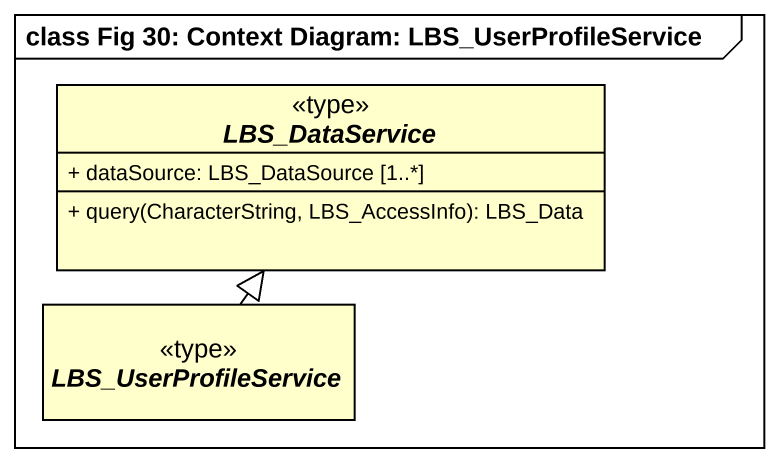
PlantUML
@startuml
mainframe class Fig 30: Context Diagram: LBS_UserProfileService
hide circle
hide empty members
skinparam classAttributeIconSize 0
abstract class LBS_DataService <<type>> {
  + dataSource: LBS_DataSource [1..*]
  + query(CharacterString, LBS_AccessInfo): LBS_Data
}
abstract class LBS_UserProfileService <<type>>
LBS_UserProfileService -up-|> LBS_DataService
@enduml
